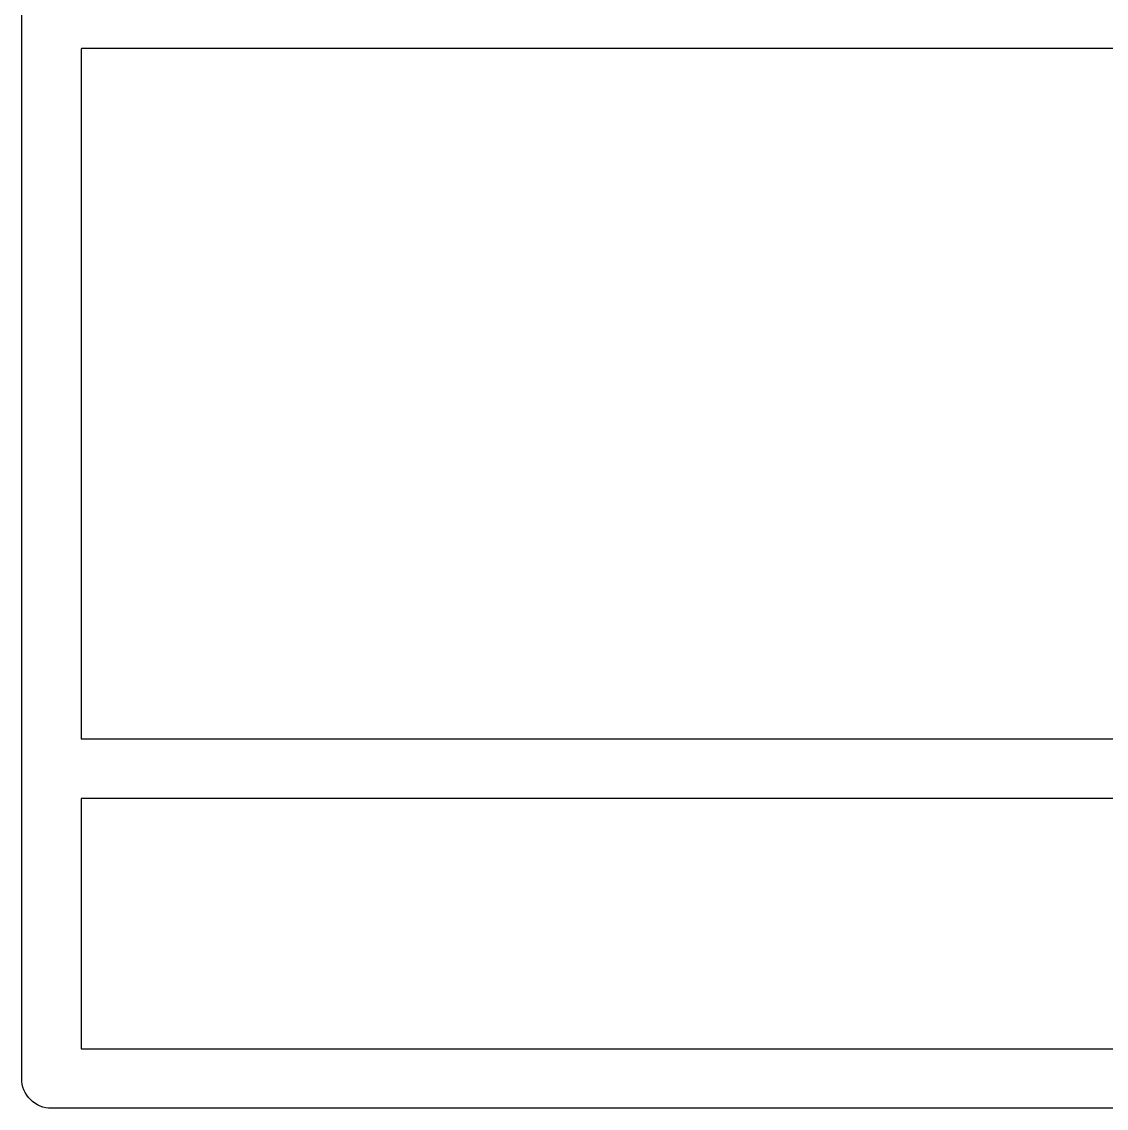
# Model space of a CAD drawing. Header units: metres. Extents: x 89 to 153, y -105 to 4.
# Drawn here: x 132.28 to 134.45, y -104.78 to -102.606 of the extents above; entities that cross this region are included whole.
import ezdxf

# ---------------------------------------------------------------- set-up
doc = ezdxf.new("R2010")
doc.units = ezdxf.units.M

msp = doc.modelspace()

# ---------------------------------------------------------------- linework, layer by layer
for points in [[(134.7, -104.7795), (132.34, -104.7795), (132.3342, -104.7792), (132.3284, -104.7784), (132.3227, -104.777), (132.3172, -104.775), (132.3119, -104.7725), (132.3069, -104.7695), (132.3022, -104.766), (132.2979, -104.7621), (132.294, -104.7578), (132.2905, -104.7531), (132.2875, -104.7481), (132.285, -104.7428), (132.283, -104.7373), (132.2816, -104.7316), (132.2808, -104.7258), (132.2805, -104.72), (132.2805, -94.68)], [(134.5126, -102.6595), (132.4, -102.6595), (132.4, -102.6595), (132.4, -102.6595), (132.4, -102.6595), (132.4, -102.6595), (132.4, -102.6595), (132.4, -102.6595), (132.4, -102.6595), (132.4, -102.6595), (132.4, -102.6595), (132.4, -102.6595), (132.3999, -102.6595), (132.3999, -102.6595), (132.3999, -102.6595), (132.3999, -102.6595), (132.3999, -102.6595), (132.3999, -102.6595), (132.3999, -102.6595), (132.3999, -102.6596), (132.3999, -102.6596), (132.3999, -102.6596), (132.3999, -102.6596), (132.3999, -102.6596), (132.3999, -102.6596), (132.3998, -102.6596), (132.3998, -102.6596), (132.3998, -102.6596), (132.3998, -102.6596), (132.3998, -102.6596), (132.3998, -102.6596), (132.3998, -102.6596), (132.3998, -102.6596), (132.3998, -102.6596), (132.3998, -102.6596), (132.3998, -102.6596), (132.3998, -102.6596), (132.3998, -102.6596), (132.3998, -102.6596), (132.3997, -102.6596), (132.3997, -102.6596), (132.3997, -102.6596), (132.3997, -102.6596), (132.3997, -102.6596), (132.3997, -102.6596), (132.3997, -102.6597), (132.3997, -102.6597), (132.3997, -102.6597), (132.3997, -102.6597), (132.3997, -102.6597), (132.3997, -102.6597), (132.3997, -102.6597), (132.3997, -102.6597), (132.3997, -102.6597), (132.3997, -102.6597), (132.3996, -102.6597), (132.3996, -102.6597), (132.3996, -102.6597), (132.3996, -102.6597), (132.3996, -102.6597), (132.3996, -102.6597), (132.3996, -102.6598), (132.3996, -102.6598), (132.3996, -102.6598), (132.3996, -102.6598), (132.3996, -102.6598), (132.3996, -102.6598), (132.3996, -102.6598), (132.3996, -102.6598), (132.3996, -102.6598), (132.3996, -102.6598), (132.3996, -102.6598), (132.3996, -102.6598), (132.3996, -102.6598), (132.3996, -102.6598), (132.3996, -102.6599), (132.3996, -102.6599), (132.3996, -102.6599), (132.3996, -102.6599), (132.3996, -102.6599), (132.3996, -102.6599), (132.3995, -102.6599), (132.3995, -102.6599), (132.3995, -102.6599), (132.3995, -102.6599), (132.3995, -102.6599), (132.3995, -102.6599), (132.3995, -102.6599), (132.3995, -102.66), (132.3995, -102.66), (132.3995, -102.66), (132.3995, -102.66), (132.3995, -102.66), (132.3995, -102.66), (132.3995, -102.66), (132.3995, -102.66), (132.3995, -102.66), (132.3995, -102.66), (132.3995, -102.66), (132.3995, -104.04), (132.3995, -104.04)], [(132.3995, -104.04), (132.3995, -104.04), (132.3995, -104.04), (132.3995, -104.04), (132.3995, -104.04), (132.3995, -104.04), (132.3995, -104.04), (132.3995, -104.04), (132.3995, -104.04), (132.3995, -104.04), (132.3995, -104.0401), (132.3995, -104.0401), (132.3995, -104.0401), (132.3995, -104.0401), (132.3995, -104.0401), (132.3995, -104.0401), (132.3995, -104.0401), (132.3996, -104.0401), (132.3996, -104.0401), (132.3996, -104.0401), (132.3996, -104.0401), (132.3996, -104.0401), (132.3996, -104.0401), (132.3996, -104.0402), (132.3996, -104.0402), (132.3996, -104.0402), (132.3996, -104.0402), (132.3996, -104.0402), (132.3996, -104.0402), (132.3996, -104.0402), (132.3996, -104.0402), (132.3996, -104.0402), (132.3996, -104.0402), (132.3996, -104.0402), (132.3996, -104.0402), (132.3996, -104.0402), (132.3996, -104.0402), (132.3996, -104.0403), (132.3996, -104.0403), (132.3996, -104.0403), (132.3996, -104.0403), (132.3996, -104.0403), (132.3996, -104.0403), (132.3997, -104.0403), (132.3997, -104.0403), (132.3997, -104.0403), (132.3997, -104.0403), (132.3997, -104.0403), (132.3997, -104.0403), (132.3997, -104.0403), (132.3997, -104.0403), (132.3997, -104.0403), (132.3997, -104.0403), (132.3997, -104.0404), (132.3997, -104.0404), (132.3997, -104.0404), (132.3997, -104.0404), (132.3997, -104.0404), (132.3997, -104.0404), (132.3998, -104.0404), (132.3998, -104.0404), (132.3998, -104.0404), (132.3998, -104.0404), (132.3998, -104.0404), (132.3998, -104.0404), (132.3998, -104.0404), (132.3998, -104.0404), (132.3998, -104.0404), (132.3998, -104.0404), (132.3998, -104.0404), (132.3998, -104.0404), (132.3998, -104.0404), (132.3998, -104.0404), (132.3999, -104.0404), (132.3999, -104.0404), (132.3999, -104.0404), (132.3999, -104.0404), (132.3999, -104.0404), (132.3999, -104.0404), (132.3999, -104.0405), (132.3999, -104.0405), (132.3999, -104.0405), (132.3999, -104.0405), (132.3999, -104.0405), (132.3999, -104.0405), (132.3999, -104.0405), (132.4, -104.0405), (132.4, -104.0405), (132.4, -104.0405), (132.4, -104.0405), (132.4, -104.0405), (132.4, -104.0405), (132.4, -104.0405), (132.4, -104.0405), (132.4, -104.0405), (132.4, -104.0405), (132.4, -104.0405), (142.68, -104.0405)], [(142.68, -104.1595), (132.4, -104.1595), (132.4, -104.1595), (132.4, -104.1595), (132.4, -104.1595), (132.4, -104.1595), (132.4, -104.1595), (132.4, -104.1595), (132.4, -104.1595), (132.4, -104.1595), (132.4, -104.1595), (132.4, -104.1595), (132.3999, -104.1595), (132.3999, -104.1595), (132.3999, -104.1595), (132.3999, -104.1595), (132.3999, -104.1595), (132.3999, -104.1595), (132.3999, -104.1595), (132.3999, -104.1596), (132.3999, -104.1596), (132.3999, -104.1596), (132.3999, -104.1596), (132.3999, -104.1596), (132.3999, -104.1596), (132.3998, -104.1596), (132.3998, -104.1596), (132.3998, -104.1596), (132.3998, -104.1596), (132.3998, -104.1596), (132.3998, -104.1596), (132.3998, -104.1596), (132.3998, -104.1596), (132.3998, -104.1596), (132.3998, -104.1596), (132.3998, -104.1596), (132.3998, -104.1596), (132.3998, -104.1596), (132.3998, -104.1596), (132.3997, -104.1596), (132.3997, -104.1596), (132.3997, -104.1596), (132.3997, -104.1596), (132.3997, -104.1596), (132.3997, -104.1596), (132.3997, -104.1597), (132.3997, -104.1597), (132.3997, -104.1597), (132.3997, -104.1597), (132.3997, -104.1597), (132.3997, -104.1597), (132.3997, -104.1597), (132.3997, -104.1597), (132.3997, -104.1597), (132.3997, -104.1597), (132.3996, -104.1597), (132.3996, -104.1597), (132.3996, -104.1597), (132.3996, -104.1597), (132.3996, -104.1597), (132.3996, -104.1597), (132.3996, -104.1598), (132.3996, -104.1598), (132.3996, -104.1598), (132.3996, -104.1598), (132.3996, -104.1598), (132.3996, -104.1598), (132.3996, -104.1598), (132.3996, -104.1598), (132.3996, -104.1598), (132.3996, -104.1598), (132.3996, -104.1598), (132.3996, -104.1598), (132.3996, -104.1598), (132.3996, -104.1598), (132.3996, -104.1599), (132.3996, -104.1599), (132.3996, -104.1599), (132.3996, -104.1599), (132.3996, -104.1599), (132.3996, -104.1599), (132.3995, -104.1599), (132.3995, -104.1599), (132.3995, -104.1599), (132.3995, -104.1599), (132.3995, -104.1599), (132.3995, -104.1599), (132.3995, -104.1599), (132.3995, -104.16), (132.3995, -104.16), (132.3995, -104.16), (132.3995, -104.16), (132.3995, -104.16), (132.3995, -104.16), (132.3995, -104.16), (132.3995, -104.16), (132.3995, -104.16), (132.3995, -104.16), (132.3995, -104.16), (132.3995, -104.66), (132.3995, -104.66), (132.3995, -104.66), (132.3995, -104.66), (132.3995, -104.66), (132.3995, -104.66), (132.3995, -104.66), (132.3995, -104.66), (132.3995, -104.66), (132.3995, -104.66), (132.3995, -104.66), (132.3995, -104.6601), (132.3995, -104.6601), (132.3995, -104.6601), (132.3995, -104.6601), (132.3995, -104.6601), (132.3995, -104.6601), (132.3995, -104.6601), (132.3996, -104.6601), (132.3996, -104.6601), (132.3996, -104.6601), (132.3996, -104.6601), (132.3996, -104.6601), (132.3996, -104.6601), (132.3996, -104.6602), (132.3996, -104.6602), (132.3996, -104.6602), (132.3996, -104.6602), (132.3996, -104.6602), (132.3996, -104.6602), (132.3996, -104.6602), (132.3996, -104.6602), (132.3996, -104.6602), (132.3996, -104.6602), (132.3996, -104.6602), (132.3996, -104.6602), (132.3996, -104.6602), (132.3996, -104.6602), (132.3996, -104.6603), (132.3996, -104.6603), (132.3996, -104.6603), (132.3996, -104.6603), (132.3996, -104.6603), (132.3996, -104.6603), (132.3997, -104.6603), (132.3997, -104.6603), (132.3997, -104.6603), (132.3997, -104.6603), (132.3997, -104.6603), (132.3997, -104.6603), (132.3997, -104.6603), (132.3997, -104.6603), (132.3997, -104.6603), (132.3997, -104.6603), (132.3997, -104.6604), (132.3997, -104.6604), (132.3997, -104.6604), (132.3997, -104.6604), (132.3997, -104.6604), (132.3997, -104.6604), (132.3998, -104.6604), (132.3998, -104.6604), (132.3998, -104.6604), (132.3998, -104.6604), (132.3998, -104.6604), (132.3998, -104.6604), (132.3998, -104.6604), (132.3998, -104.6604), (132.3998, -104.6604), (132.3998, -104.6604), (132.3998, -104.6604), (132.3998, -104.6604), (132.3998, -104.6604), (132.3998, -104.6604), (132.3999, -104.6604), (132.3999, -104.6604), (132.3999, -104.6604), (132.3999, -104.6604), (132.3999, -104.6604), (132.3999, -104.6604), (132.3999, -104.6605), (132.3999, -104.6605), (132.3999, -104.6605), (132.3999, -104.6605), (132.3999, -104.6605), (132.3999, -104.6605), (132.3999, -104.6605), (132.4, -104.6605), (132.4, -104.6605), (132.4, -104.6605), (132.4, -104.6605), (132.4, -104.6605), (132.4, -104.6605), (132.4, -104.6605), (132.4, -104.6605), (132.4, -104.6605), (132.4, -104.6605), (132.4, -104.6605), (134.7, -104.6605)]]:
    msp.add_lwpolyline(points)

doc.saveas('drawing.dxf')
